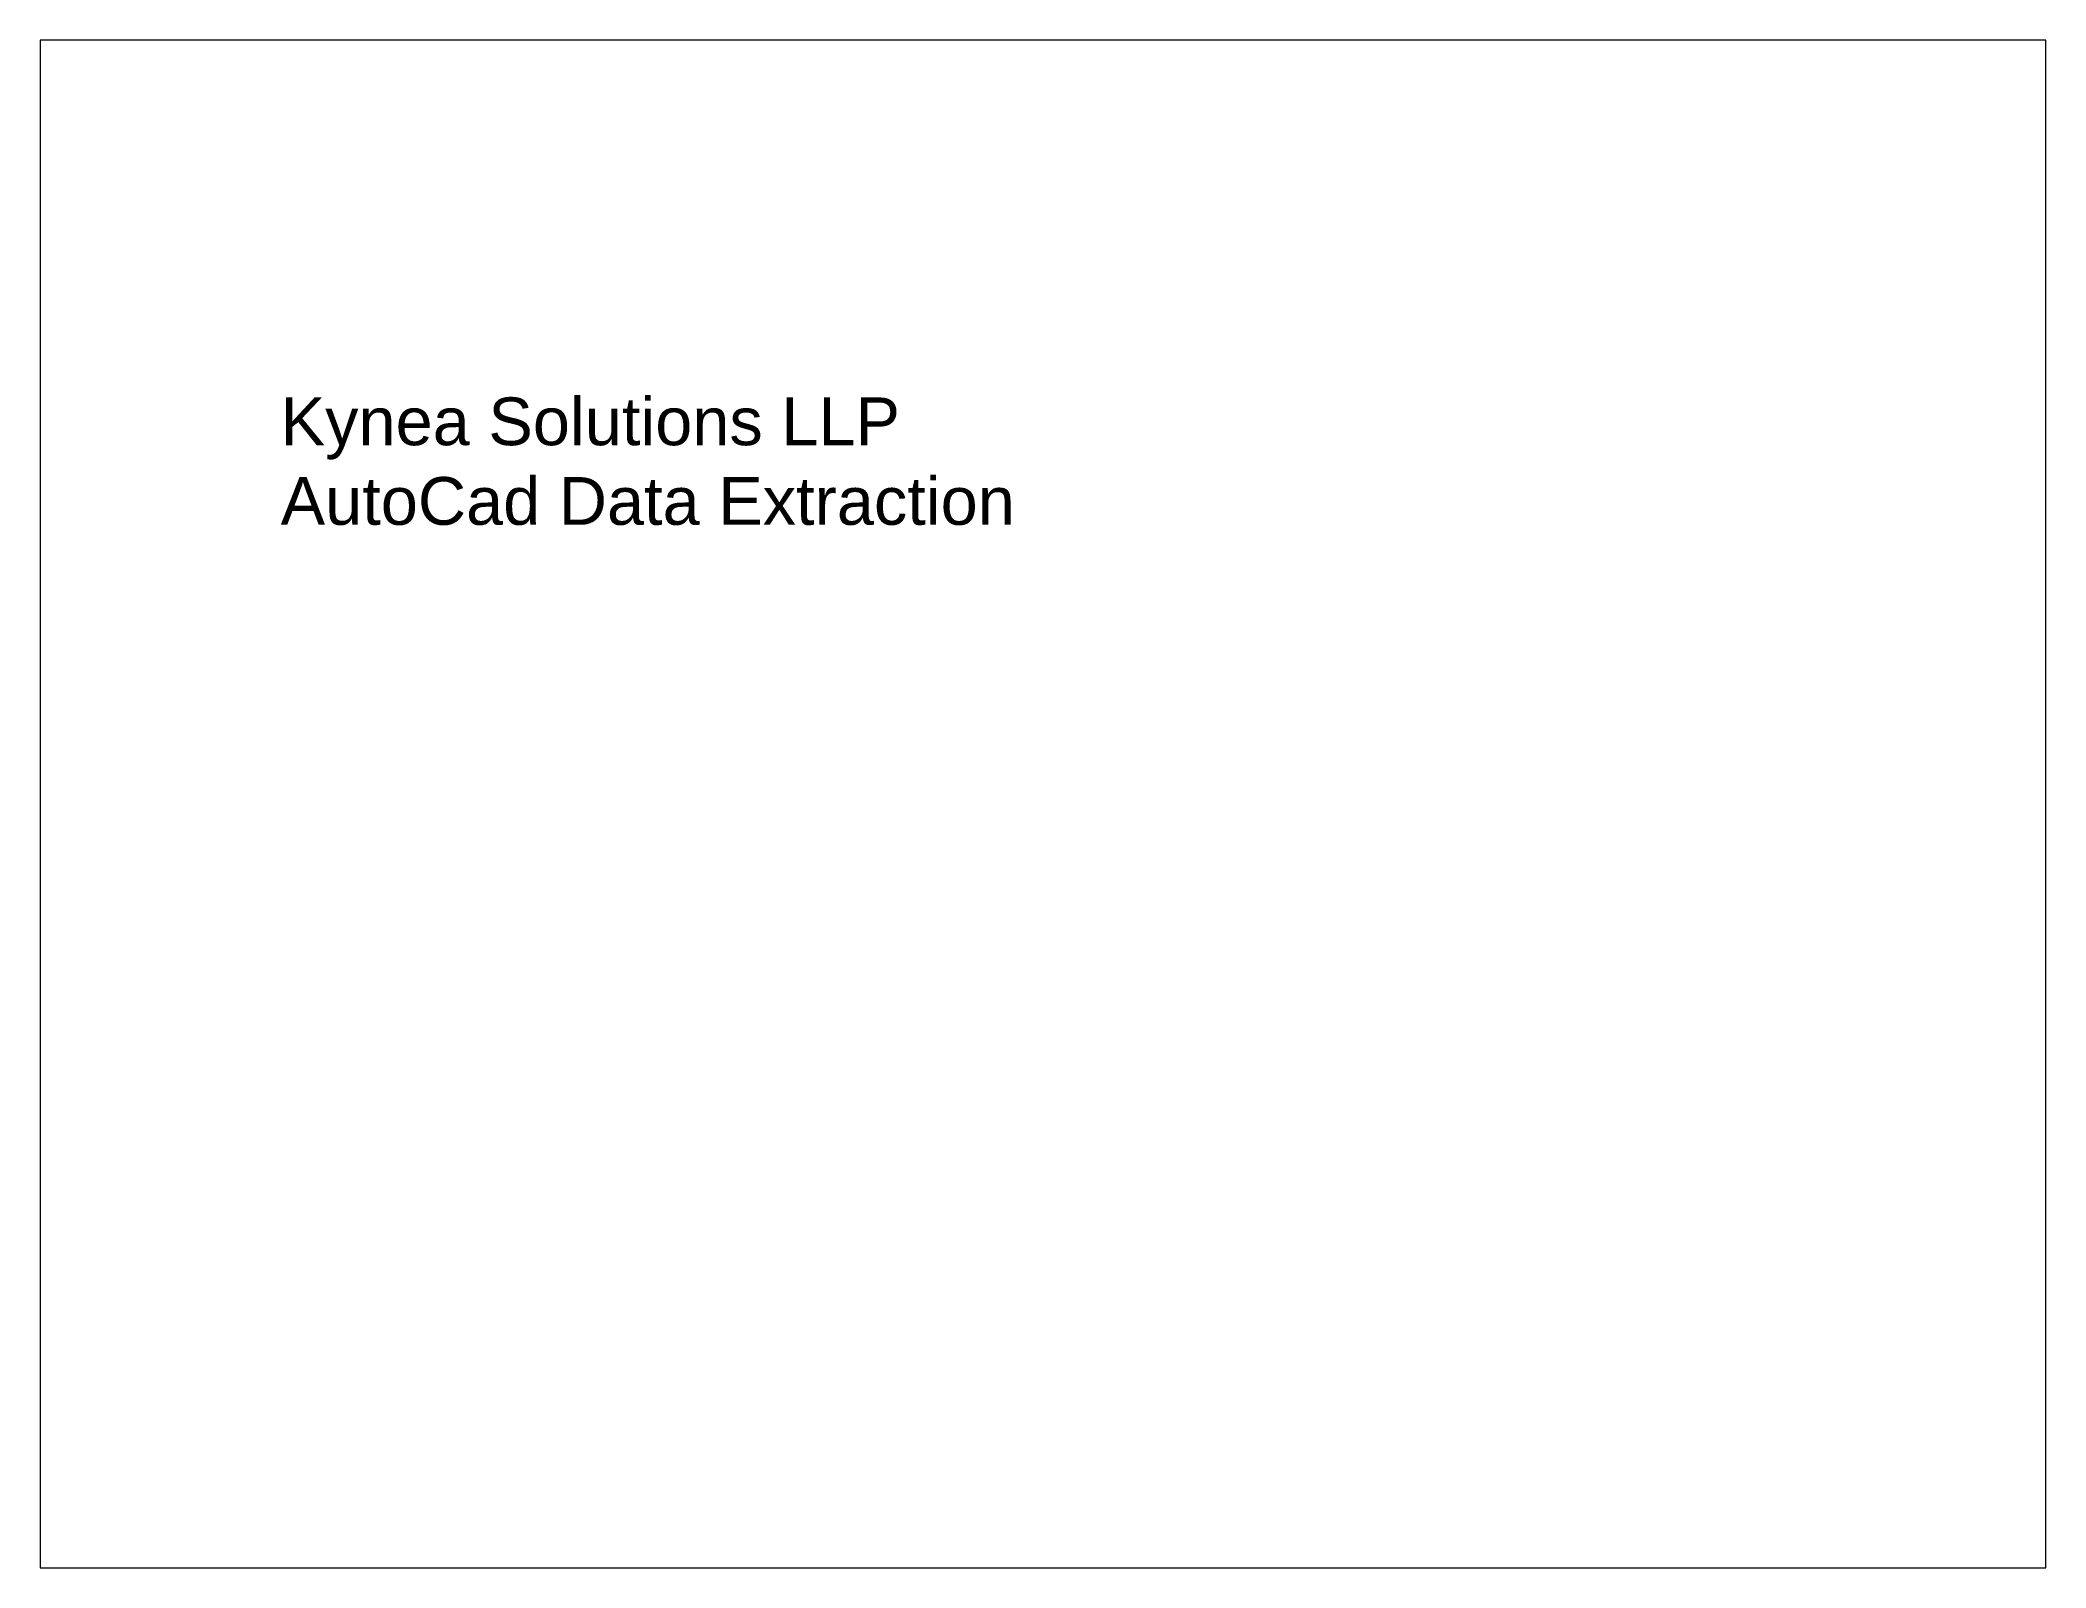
# Paper-space layout 'Layout1' of a CAD drawing. Header units: inches. Extents: x 1.05 to 9.45, y 0.8 to 7.2.
import ezdxf

# ---------------------------------------------------------------- set-up
doc = ezdxf.new("R2010")
doc.units = ezdxf.units.IN
doc.header["$MEASUREMENT"] = 0
doc.styles.get("Standard").update_dxf_attribs({"font": 'arial.ttf'})

psp = doc.layouts.get("Layout1")

# ---------------------------------------------------------------- texts
at = {"insert": (2.0574, 5.703), "char_height": 0.2, "attachment_point": 1}
psp.add_mtext_dynamic_manual_height_columns('Kynea Solutions LLP \\PAutoCad Data Extraction ', width=3.71206, gutter_width=1, heights=[0], dxfattribs=at)

# ---------------------------------------------------------------- viewports
at = {"layer": '0'}
psp.add_viewport(center=(5.25, 4), size=(8.4, 6.4), view_center_point=(6, 4.5), view_height=9.21926, dxfattribs=at)

doc.saveas('drawing.dxf')
